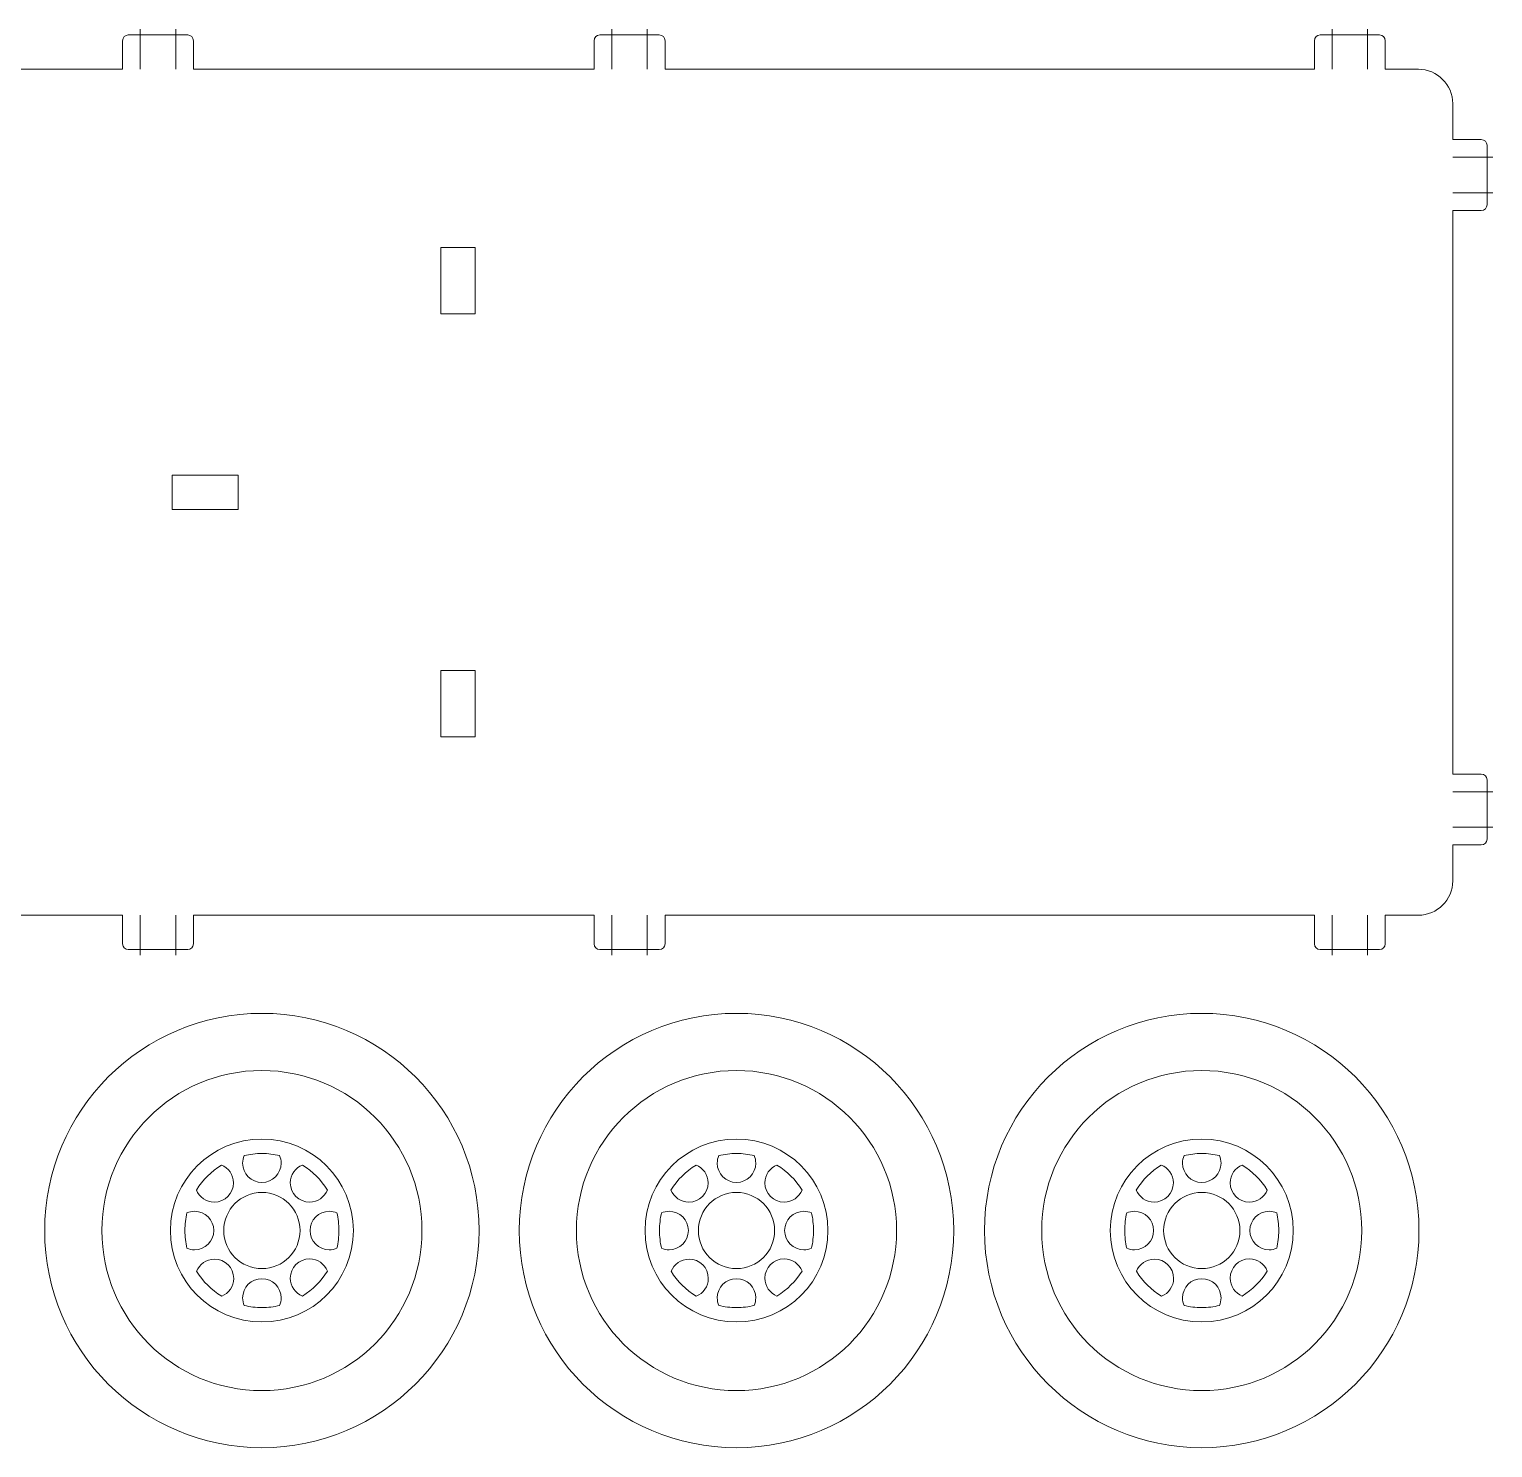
# Model space of a CAD drawing. Header units: centimetres. Extents: x -22.9 to 22.5, y -18.3 to 17.6.
# Drawn here: x 7.22 to 20.02, y 5.06 to 17.47 of the extents above; entities that cross this region are included whole.
import ezdxf

# ---------------------------------------------------------------- set-up
doc = ezdxf.new("R2010")
doc.units = ezdxf.units.CM
doc.header["$MEASUREMENT"] = 0
doc.layers.add('layer 1', color=7, linetype='Continuous')

msp = doc.modelspace()

# ---------------------------------------------------------------- linework, layer by layer
at = {"layer": 'layer 1', "color": 250, "lineweight": 9}
for points, knots in [([(18.45702, 9.71998), (18.45702, 9.71998), (12.77702, 9.71998), (12.77702, 9.71998), (12.77702, 9.71998), (12.77702, 9.71998), (12.77702, 9.46997), (12.77702, 9.46997), (12.77702, 9.46997), (12.77702, 9.44248), (12.75451, 9.41997), (12.72702, 9.41997), (12.72702, 9.41997), (12.72702, 9.41997), (12.20702, 9.41997), (12.20702, 9.41997), (12.20702, 9.41997), (12.17953, 9.41997), (12.15702, 9.44247), (12.15702, 9.46997), (12.15702, 9.46997), (12.15702, 9.46997), (12.15702, 9.71998), (12.15702, 9.71998), (12.15702, 9.71998), (12.15702, 9.71998), (8.65202, 9.71998), (8.65202, 9.71998), (8.65202, 9.71998), (8.65202, 9.71998), (8.65202, 9.46997), (8.65202, 9.46997), (8.65202, 9.46997), (8.65202, 9.44248), (8.62951, 9.41997), (8.60202, 9.41997), (8.60202, 9.41997), (8.60202, 9.41997), (8.08202, 9.41997), (8.08202, 9.41997), (8.08202, 9.41997), (8.05453, 9.41997), (8.03202, 9.44247), (8.03202, 9.46997), (8.03202, 9.46997), (8.03202, 9.46997), (8.03202, 9.71998), (8.03202, 9.71998), (8.03202, 9.71998), (8.03202, 9.71998), (2.86702, 9.71998), (2.86702, 9.71998), (2.86702, 9.71998), (2.70202, 9.71998), (2.56702, 9.85498), (2.56702, 10.01998), (2.56702, 10.01998), (2.56702, 10.01998), (2.56702, 10.33499), (2.56702, 10.33499), (2.56702, 10.33499), (2.56702, 10.33499), (2.31701, 10.33499), (2.31701, 10.33499), (2.31701, 10.33499), (2.28952, 10.33499), (2.26701, 10.35749), (2.26701, 10.38499), (2.26701, 10.38499), (2.26701, 10.38499), (2.26701, 10.90499), (2.26701, 10.90499), (2.26701, 10.90499), (2.26701, 10.93249), (2.28951, 10.95499), (2.31701, 10.95499), (2.31701, 10.95499), (2.31701, 10.95499), (2.56702, 10.95499), (2.56702, 10.95499), (2.56702, 10.95499), (2.56702, 10.95499), (2.56702, 15.88497), (2.56702, 15.88497), (2.56702, 15.88497), (2.56702, 15.88497), (2.31701, 15.88497), (2.31701, 15.88497), (2.31701, 15.88497), (2.28952, 15.88497), (2.26701, 15.90747), (2.26701, 15.93497), (2.26701, 15.93497), (2.26701, 15.93497), (2.26701, 16.45497), (2.26701, 16.45497), (2.26701, 16.45497), (2.26701, 16.48247), (2.28951, 16.50497), (2.31701, 16.50497), (2.31701, 16.50497), (2.31701, 16.50497), (2.56702, 16.50497), (2.56702, 16.50497), (2.56702, 16.50497), (2.56702, 16.50497), (2.56702, 16.81998), (2.56702, 16.81998), (2.56702, 16.81998), (2.56702, 16.98498), (2.70202, 17.11998), (2.86702, 17.11998), (2.86702, 17.11998), (2.86702, 17.11998), (8.03202, 17.11998), (8.03202, 17.11998), (8.03202, 17.11998), (8.03202, 17.11998), (8.03202, 17.36999), (8.03202, 17.36999), (8.03202, 17.36999), (8.03202, 17.39749), (8.05452, 17.41999), (8.08202, 17.41999), (8.08202, 17.41999), (8.08202, 17.41999), (8.60202, 17.41999), (8.60202, 17.41999), (8.60202, 17.41999), (8.62952, 17.41999), (8.65202, 17.39748), (8.65202, 17.36999), (8.65202, 17.36999), (8.65202, 17.36999), (8.65202, 17.11998), (8.65202, 17.11998), (8.65202, 17.11998), (8.65202, 17.11998), (12.15702, 17.11998), (12.15702, 17.11998), (12.15702, 17.11998), (12.15702, 17.11998), (12.15702, 17.36999), (12.15702, 17.36999), (12.15702, 17.36999), (12.15702, 17.39749), (12.17952, 17.41999), (12.20702, 17.41999), (12.20702, 17.41999), (12.20702, 17.41999), (12.72702, 17.41999), (12.72702, 17.41999), (12.72702, 17.41999), (12.75452, 17.41999), (12.77702, 17.39748), (12.77702, 17.36999), (12.77702, 17.36999), (12.77702, 17.36999), (12.77702, 17.11998), (12.77702, 17.11998), (12.77702, 17.11998), (12.77702, 17.11998), (18.45702, 17.11998), (18.45702, 17.11998), (18.45702, 17.11998), (18.45702, 17.11998), (18.45702, 17.36999), (18.45702, 17.36999), (18.45702, 17.36999), (18.45702, 17.39749), (18.47952, 17.41999), (18.50702, 17.41999), (18.50702, 17.41999), (18.50702, 17.41999), (19.02702, 17.41999), (19.02702, 17.41999), (19.02702, 17.41999), (19.05452, 17.41999), (19.07702, 17.39748), (19.07702, 17.36999), (19.07702, 17.36999), (19.07702, 17.36999), (19.07702, 17.11998), (19.07702, 17.11998), (19.07702, 17.11998), (19.07702, 17.11998), (19.36701, 17.11998), (19.36701, 17.11998), (19.36701, 17.11998), (19.53201, 17.11998), (19.66701, 16.98498), (19.66701, 16.81998), (19.66701, 16.81998), (19.66701, 16.81998), (19.66701, 16.50497), (19.66701, 16.50497), (19.66701, 16.50497), (19.66701, 16.50497), (19.91702, 16.50497), (19.91702, 16.50497), (19.91702, 16.50497), (19.94452, 16.50497), (19.96702, 16.48245), (19.96702, 16.45497), (19.96702, 16.45497), (19.96702, 16.45497), (19.96702, 15.93497), (19.96702, 15.93497), (19.96702, 15.93497), (19.96702, 15.90748), (19.94451, 15.88497), (19.91702, 15.88497), (19.91702, 15.88497), (19.91702, 15.88497), (19.66701, 15.88497), (19.66701, 15.88497), (19.66701, 15.88497), (19.66701, 15.88497), (19.66701, 10.95499), (19.66701, 10.95499), (19.66701, 10.95499), (19.66701, 10.95499), (19.91702, 10.95499), (19.91702, 10.95499), (19.91702, 10.95499), (19.94452, 10.95499), (19.96702, 10.93248), (19.96702, 10.90499), (19.96702, 10.90499), (19.96702, 10.90499), (19.96702, 10.38499), (19.96702, 10.38499), (19.96702, 10.38499), (19.96702, 10.3575), (19.94451, 10.33499), (19.91702, 10.33499), (19.91702, 10.33499), (19.91702, 10.33499), (19.66701, 10.33499), (19.66701, 10.33499), (19.66701, 10.33499), (19.66701, 10.33499), (19.66701, 10.01998), (19.66701, 10.01998), (19.66701, 10.01998), (19.66701, 9.85498), (19.53201, 9.71998), (19.36701, 9.71998), (19.36701, 9.71998), (19.36701, 9.71998), (19.07702, 9.71998), (19.07702, 9.71998), (19.07702, 9.71998), (19.07702, 9.71998), (19.07702, 9.46997), (19.07702, 9.46997), (19.07702, 9.46997), (19.07702, 9.44248), (19.05451, 9.41997), (19.02702, 9.41997), (19.02702, 9.41997), (19.02702, 9.41997), (18.50702, 9.41997), (18.50702, 9.41997), (18.50702, 9.41997), (18.47953, 9.41997), (18.45702, 9.44247), (18.45702, 9.46997), (18.45702, 9.46997), (18.45702, 9.46997), (18.45702, 9.71998), (18.45702, 9.71998)], [0, 0, 0, 0, 0.01449275, 0.01449275, 0.01449275, 0.01449275, 0.02898551, 0.02898551, 0.02898551, 0.02898551, 0.04347826, 0.04347826, 0.04347826, 0.04347826, 0.05797101, 0.05797101, 0.05797101, 0.05797101, 0.07246377, 0.07246377, 0.07246377, 0.07246377, 0.08695652, 0.08695652, 0.08695652, 0.08695652, 0.10144928, 0.10144928, 0.10144928, 0.10144928, 0.11594203, 0.11594203, 0.11594203, 0.11594203, 0.13043478, 0.13043478, 0.13043478, 0.13043478, 0.14492754, 0.14492754, 0.14492754, 0.14492754, 0.15942029, 0.15942029, 0.15942029, 0.15942029, 0.17391304, 0.17391304, 0.17391304, 0.17391304, 0.1884058, 0.1884058, 0.1884058, 0.1884058, 0.20289855, 0.20289855, 0.20289855, 0.20289855, 0.2173913, 0.2173913, 0.2173913, 0.2173913, 0.23188406, 0.23188406, 0.23188406, 0.23188406, 0.24637681, 0.24637681, 0.24637681, 0.24637681, 0.26086957, 0.26086957, 0.26086957, 0.26086957, 0.27536232, 0.27536232, 0.27536232, 0.27536232, 0.28985507, 0.28985507, 0.28985507, 0.28985507, 0.30434783, 0.30434783, 0.30434783, 0.30434783, 0.31884058, 0.31884058, 0.31884058, 0.31884058, 0.33333333, 0.33333333, 0.33333333, 0.33333333, 0.34782609, 0.34782609, 0.34782609, 0.34782609, 0.36231884, 0.36231884, 0.36231884, 0.36231884, 0.37681159, 0.37681159, 0.37681159, 0.37681159, 0.39130435, 0.39130435, 0.39130435, 0.39130435, 0.4057971, 0.4057971, 0.4057971, 0.4057971, 0.42028986, 0.42028986, 0.42028986, 0.42028986, 0.43478261, 0.43478261, 0.43478261, 0.43478261, 0.44927536, 0.44927536, 0.44927536, 0.44927536, 0.46376812, 0.46376812, 0.46376812, 0.46376812, 0.47826087, 0.47826087, 0.47826087, 0.47826087, 0.49275362, 0.49275362, 0.49275362, 0.49275362, 0.50724638, 0.50724638, 0.50724638, 0.50724638, 0.52173913, 0.52173913, 0.52173913, 0.52173913, 0.53623188, 0.53623188, 0.53623188, 0.53623188, 0.55072464, 0.55072464, 0.55072464, 0.55072464, 0.56521739, 0.56521739, 0.56521739, 0.56521739, 0.57971014, 0.57971014, 0.57971014, 0.57971014, 0.5942029, 0.5942029, 0.5942029, 0.5942029, 0.60869565, 0.60869565, 0.60869565, 0.60869565, 0.62318841, 0.62318841, 0.62318841, 0.62318841, 0.63768116, 0.63768116, 0.63768116, 0.63768116, 0.65217391, 0.65217391, 0.65217391, 0.65217391, 0.66666667, 0.66666667, 0.66666667, 0.66666667, 0.68115942, 0.68115942, 0.68115942, 0.68115942, 0.69565217, 0.69565217, 0.69565217, 0.69565217, 0.71014493, 0.71014493, 0.71014493, 0.71014493, 0.72463768, 0.72463768, 0.72463768, 0.72463768, 0.73913043, 0.73913043, 0.73913043, 0.73913043, 0.75362319, 0.75362319, 0.75362319, 0.75362319, 0.76811594, 0.76811594, 0.76811594, 0.76811594, 0.7826087, 0.7826087, 0.7826087, 0.7826087, 0.79710145, 0.79710145, 0.79710145, 0.79710145, 0.8115942, 0.8115942, 0.8115942, 0.8115942, 0.82608696, 0.82608696, 0.82608696, 0.82608696, 0.84057971, 0.84057971, 0.84057971, 0.84057971, 0.85507246, 0.85507246, 0.85507246, 0.85507246, 0.86956522, 0.86956522, 0.86956522, 0.86956522, 0.88405797, 0.88405797, 0.88405797, 0.88405797, 0.89855072, 0.89855072, 0.89855072, 0.89855072, 0.91304348, 0.91304348, 0.91304348, 0.91304348, 0.92753623, 0.92753623, 0.92753623, 0.92753623, 0.94202899, 0.94202899, 0.94202899, 0.94202899, 0.95652174, 0.95652174, 0.95652174, 0.95652174, 0.97101449, 0.97101449, 0.97101449, 0.97101449, 1, 1, 1, 1]), ([(10.81702, 14.97998), (10.81702, 14.97998), (10.81702, 15.55998), (10.81702, 15.55998), (10.81702, 15.55998), (10.81702, 15.55998), (11.11702, 15.55998), (11.11702, 15.55998), (11.11702, 15.55998), (11.11702, 15.55998), (11.11702, 14.97998), (11.11702, 14.97998), (11.11702, 14.97998), (11.11702, 14.97998), (10.81702, 14.97998), (10.81702, 14.97998)], [0, 0, 0, 0, 0.2, 0.2, 0.2, 0.2, 0.4, 0.4, 0.4, 0.4, 0.6, 0.6, 0.6, 0.6, 1, 1, 1, 1]), ([(8.46452, 13.56998), (8.46452, 13.56998), (9.04452, 13.56998), (9.04452, 13.56998), (9.04452, 13.56998), (9.04452, 13.56998), (9.04452, 13.26998), (9.04452, 13.26998), (9.04452, 13.26998), (9.04452, 13.26998), (8.46452, 13.26998), (8.46452, 13.26998), (8.46452, 13.26998), (8.46452, 13.26998), (8.46452, 13.56998), (8.46452, 13.56998)], [0, 0, 0, 0, 0.2, 0.2, 0.2, 0.2, 0.4, 0.4, 0.4, 0.4, 0.6, 0.6, 0.6, 0.6, 1, 1, 1, 1]), ([(10.81702, 11.27998), (10.81702, 11.27998), (10.81702, 11.85998), (10.81702, 11.85998), (10.81702, 11.85998), (10.81702, 11.85998), (11.11702, 11.85998), (11.11702, 11.85998), (11.11702, 11.85998), (11.11702, 11.85998), (11.11702, 11.27998), (11.11702, 11.27998), (11.11702, 11.27998), (11.11702, 11.27998), (10.81702, 11.27998), (10.81702, 11.27998)], [0, 0, 0, 0, 0.2, 0.2, 0.2, 0.2, 0.4, 0.4, 0.4, 0.4, 0.6, 0.6, 0.6, 0.6, 1, 1, 1, 1]), ([(7.35087, 6.96149), (7.35087, 8.01083), (8.20153, 8.86149), (9.25087, 8.86149), (9.25087, 8.86149), (10.30021, 8.86149), (11.15087, 8.01083), (11.15087, 6.96149), (11.15087, 6.96149), (11.15087, 5.91215), (10.30021, 5.06149), (9.25087, 5.06149), (9.25087, 5.06149), (8.20153, 5.06149), (7.35087, 5.91215), (7.35087, 6.96149)], [0, 0, 0, 0, 0.2, 0.2, 0.2, 0.2, 0.4, 0.4, 0.4, 0.4, 0.6, 0.6, 0.6, 0.6, 1, 1, 1, 1]), ([(11.50221, 6.96149), (11.50221, 8.01083), (12.35287, 8.86149), (13.40221, 8.86149), (13.40221, 8.86149), (14.45155, 8.86149), (15.30221, 8.01083), (15.30221, 6.96149), (15.30221, 6.96149), (15.30221, 5.91215), (14.45155, 5.06149), (13.40221, 5.06149), (13.40221, 5.06149), (12.35287, 5.06149), (11.50221, 5.91215), (11.50221, 6.96149)], [0, 0, 0, 0, 0.2, 0.2, 0.2, 0.2, 0.4, 0.4, 0.4, 0.4, 0.6, 0.6, 0.6, 0.6, 1, 1, 1, 1]), ([(15.57188, 6.96149), (15.57188, 8.01083), (16.42254, 8.86149), (17.47188, 8.86149), (17.47188, 8.86149), (18.52122, 8.86149), (19.37188, 8.01083), (19.37188, 6.96149), (19.37188, 6.96149), (19.37188, 5.91215), (18.52122, 5.06149), (17.47188, 5.06149), (17.47188, 5.06149), (16.42254, 5.06149), (15.57188, 5.91215), (15.57188, 6.96149)], [0, 0, 0, 0, 0.2, 0.2, 0.2, 0.2, 0.4, 0.4, 0.4, 0.4, 0.6, 0.6, 0.6, 0.6, 1, 1, 1, 1]), ([(7.85087, 6.96149), (7.85087, 6.18814), (8.47752, 5.56149), (9.25087, 5.56149), (9.25087, 5.56149), (10.02422, 5.56149), (10.65087, 6.18814), (10.65087, 6.96149), (10.65087, 6.96149), (10.65087, 7.73484), (10.02422, 8.36149), (9.25087, 8.36149), (9.25087, 8.36149), (8.47752, 8.36149), (7.85087, 7.73484), (7.85087, 6.96149)], [0, 0, 0, 0, 0.2, 0.2, 0.2, 0.2, 0.4, 0.4, 0.4, 0.4, 0.6, 0.6, 0.6, 0.6, 1, 1, 1, 1]), ([(12.00221, 6.96149), (12.00221, 6.18814), (12.62886, 5.56149), (13.40221, 5.56149), (13.40221, 5.56149), (14.17556, 5.56149), (14.80221, 6.18814), (14.80221, 6.96149), (14.80221, 6.96149), (14.80221, 7.73484), (14.17556, 8.36149), (13.40221, 8.36149), (13.40221, 8.36149), (12.62886, 8.36149), (12.00221, 7.73484), (12.00221, 6.96149)], [0, 0, 0, 0, 0.2, 0.2, 0.2, 0.2, 0.4, 0.4, 0.4, 0.4, 0.6, 0.6, 0.6, 0.6, 1, 1, 1, 1]), ([(16.07188, 6.96149), (16.07188, 6.18814), (16.69853, 5.56149), (17.47188, 5.56149), (17.47188, 5.56149), (18.24523, 5.56149), (18.87188, 6.18814), (18.87188, 6.96149), (18.87188, 6.96149), (18.87188, 7.73484), (18.24523, 8.36149), (17.47188, 8.36149), (17.47188, 8.36149), (16.69853, 8.36149), (16.07188, 7.73484), (16.07188, 6.96149)], [0, 0, 0, 0, 0.2, 0.2, 0.2, 0.2, 0.4, 0.4, 0.4, 0.4, 0.6, 0.6, 0.6, 0.6, 1, 1, 1, 1]), ([(8.45087, 6.96149), (8.45087, 7.40333), (8.80903, 7.76149), (9.25087, 7.76149), (9.25087, 7.76149), (9.69271, 7.76149), (10.05087, 7.40333), (10.05087, 6.96149), (10.05087, 6.96149), (10.05087, 6.51965), (9.69271, 6.16149), (9.25087, 6.16149), (9.25087, 6.16149), (8.80903, 6.16149), (8.45087, 6.51965), (8.45087, 6.96149)], [0, 0, 0, 0, 0.2, 0.2, 0.2, 0.2, 0.4, 0.4, 0.4, 0.4, 0.6, 0.6, 0.6, 0.6, 1, 1, 1, 1]), ([(12.60221, 6.96149), (12.60221, 7.40333), (12.96037, 7.76149), (13.40221, 7.76149), (13.40221, 7.76149), (13.84405, 7.76149), (14.20221, 7.40333), (14.20221, 6.96149), (14.20221, 6.96149), (14.20221, 6.51965), (13.84405, 6.16149), (13.40221, 6.16149), (13.40221, 6.16149), (12.96037, 6.16149), (12.60221, 6.51965), (12.60221, 6.96149)], [0, 0, 0, 0, 0.2, 0.2, 0.2, 0.2, 0.4, 0.4, 0.4, 0.4, 0.6, 0.6, 0.6, 0.6, 1, 1, 1, 1]), ([(16.67188, 6.96149), (16.67188, 7.40333), (17.03004, 7.76149), (17.47188, 7.76149), (17.47188, 7.76149), (17.91372, 7.76149), (18.27188, 7.40333), (18.27188, 6.96149), (18.27188, 6.96149), (18.27188, 6.51965), (17.91372, 6.16149), (17.47188, 6.16149), (17.47188, 6.16149), (17.03004, 6.16149), (16.67188, 6.51965), (16.67188, 6.96149)], [0, 0, 0, 0, 0.2, 0.2, 0.2, 0.2, 0.4, 0.4, 0.4, 0.4, 0.6, 0.6, 0.6, 0.6, 1, 1, 1, 1]), ([(9.40572, 7.61729), (9.41444, 7.59693), (9.4193, 7.57452), (9.4193, 7.55097), (9.4193, 7.55097), (9.4193, 7.45796), (9.34388, 7.38254), (9.25087, 7.38254), (9.25087, 7.38254), (9.15786, 7.38254), (9.08244, 7.45796), (9.08244, 7.55097), (9.08244, 7.55097), (9.08244, 7.57452), (9.0873, 7.59693), (9.09602, 7.61729), (9.09602, 7.61729), (9.14574, 7.62897), (9.19758, 7.63517), (9.25087, 7.63517), (9.25087, 7.63517), (9.30416, 7.63517), (9.356, 7.62897), (9.40572, 7.61729)], [0, 0, 0, 0, 0.14285714, 0.14285714, 0.14285714, 0.14285714, 0.28571429, 0.28571429, 0.28571429, 0.28571429, 0.42857143, 0.42857143, 0.42857143, 0.42857143, 0.57142857, 0.57142857, 0.57142857, 0.57142857, 0.71428571, 0.71428571, 0.71428571, 0.71428571, 1, 1, 1, 1]), ([(13.55706, 7.61729), (13.56578, 7.59693), (13.57064, 7.57452), (13.57064, 7.55097), (13.57064, 7.55097), (13.57064, 7.45796), (13.49522, 7.38254), (13.40221, 7.38254), (13.40221, 7.38254), (13.3092, 7.38254), (13.23378, 7.45796), (13.23378, 7.55097), (13.23378, 7.55097), (13.23378, 7.57452), (13.23864, 7.59693), (13.24736, 7.61729), (13.24736, 7.61729), (13.29708, 7.62897), (13.34892, 7.63517), (13.40221, 7.63517), (13.40221, 7.63517), (13.4555, 7.63517), (13.50734, 7.62897), (13.55706, 7.61729)], [0, 0, 0, 0, 0.14285714, 0.14285714, 0.14285714, 0.14285714, 0.28571429, 0.28571429, 0.28571429, 0.28571429, 0.42857143, 0.42857143, 0.42857143, 0.42857143, 0.57142857, 0.57142857, 0.57142857, 0.57142857, 0.71428571, 0.71428571, 0.71428571, 0.71428571, 1, 1, 1, 1]), ([(17.62673, 7.61729), (17.63545, 7.59693), (17.64031, 7.57452), (17.64031, 7.55097), (17.64031, 7.55097), (17.64031, 7.45796), (17.56489, 7.38254), (17.47188, 7.38254), (17.47188, 7.38254), (17.37887, 7.38254), (17.30345, 7.45796), (17.30345, 7.55097), (17.30345, 7.55097), (17.30345, 7.57452), (17.30831, 7.59693), (17.31703, 7.61729), (17.31703, 7.61729), (17.36675, 7.62897), (17.41859, 7.63517), (17.47188, 7.63517), (17.47188, 7.63517), (17.52517, 7.63517), (17.57701, 7.62897), (17.62673, 7.61729)], [0, 0, 0, 0, 0.14285714, 0.14285714, 0.14285714, 0.14285714, 0.28571429, 0.28571429, 0.28571429, 0.28571429, 0.42857143, 0.42857143, 0.42857143, 0.42857143, 0.57142857, 0.57142857, 0.57142857, 0.57142857, 0.71428571, 0.71428571, 0.71428571, 0.71428571, 1, 1, 1, 1]), ([(8.89674, 7.53469), (8.9587, 7.50982), (9.00247, 7.44918), (9.00247, 7.37832), (9.00247, 7.37832), (9.00247, 7.2853), (8.92707, 7.20989), (8.83406, 7.20989), (8.83406, 7.20989), (8.76318, 7.20989), (8.70254, 7.25366), (8.67767, 7.31565), (8.67767, 7.31565), (8.73271, 7.40453), (8.80784, 7.47965), (8.89674, 7.53469)], [0, 0, 0, 0, 0.2, 0.2, 0.2, 0.2, 0.4, 0.4, 0.4, 0.4, 0.6, 0.6, 0.6, 0.6, 1, 1, 1, 1]), ([(9.605, 7.53469), (9.54304, 7.50982), (9.49927, 7.44917), (9.49927, 7.37832), (9.49927, 7.37832), (9.49927, 7.2853), (9.57467, 7.20989), (9.6677, 7.20989), (9.6677, 7.20989), (9.73856, 7.20989), (9.7992, 7.25366), (9.82407, 7.31564), (9.82407, 7.31564), (9.76903, 7.40452), (9.6939, 7.47965), (9.605, 7.53469)], [0, 0, 0, 0, 0.2, 0.2, 0.2, 0.2, 0.4, 0.4, 0.4, 0.4, 0.6, 0.6, 0.6, 0.6, 1, 1, 1, 1]), ([(13.04808, 7.53469), (13.11004, 7.50982), (13.15381, 7.44918), (13.15381, 7.37832), (13.15381, 7.37832), (13.15381, 7.2853), (13.07841, 7.20989), (12.9854, 7.20989), (12.9854, 7.20989), (12.91452, 7.20989), (12.85388, 7.25366), (12.82901, 7.31565), (12.82901, 7.31565), (12.88405, 7.40453), (12.95918, 7.47965), (13.04808, 7.53469)], [0, 0, 0, 0, 0.2, 0.2, 0.2, 0.2, 0.4, 0.4, 0.4, 0.4, 0.6, 0.6, 0.6, 0.6, 1, 1, 1, 1]), ([(13.75634, 7.53469), (13.69438, 7.50982), (13.65061, 7.44917), (13.65061, 7.37832), (13.65061, 7.37832), (13.65061, 7.2853), (13.72601, 7.20989), (13.81904, 7.20989), (13.81904, 7.20989), (13.8899, 7.20989), (13.95054, 7.25366), (13.97541, 7.31564), (13.97541, 7.31564), (13.92037, 7.40452), (13.84524, 7.47965), (13.75634, 7.53469)], [0, 0, 0, 0, 0.2, 0.2, 0.2, 0.2, 0.4, 0.4, 0.4, 0.4, 0.6, 0.6, 0.6, 0.6, 1, 1, 1, 1]), ([(17.11775, 7.53469), (17.17971, 7.50982), (17.22348, 7.44918), (17.22348, 7.37832), (17.22348, 7.37832), (17.22348, 7.2853), (17.14808, 7.20989), (17.05507, 7.20989), (17.05507, 7.20989), (16.98419, 7.20989), (16.92355, 7.25366), (16.89868, 7.31565), (16.89868, 7.31565), (16.95372, 7.40453), (17.02885, 7.47965), (17.11775, 7.53469)], [0, 0, 0, 0, 0.2, 0.2, 0.2, 0.2, 0.4, 0.4, 0.4, 0.4, 0.6, 0.6, 0.6, 0.6, 1, 1, 1, 1]), ([(17.82601, 7.53469), (17.76405, 7.50982), (17.72028, 7.44917), (17.72028, 7.37832), (17.72028, 7.37832), (17.72028, 7.2853), (17.79568, 7.20989), (17.88871, 7.20989), (17.88871, 7.20989), (17.95957, 7.20989), (18.02021, 7.25366), (18.04508, 7.31564), (18.04508, 7.31564), (17.99004, 7.40452), (17.91491, 7.47965), (17.82601, 7.53469)], [0, 0, 0, 0, 0.2, 0.2, 0.2, 0.2, 0.4, 0.4, 0.4, 0.4, 0.6, 0.6, 0.6, 0.6, 1, 1, 1, 1]), ([(8.91754, 6.96149), (8.91754, 6.7774), (9.06678, 6.62816), (9.25087, 6.62816), (9.25087, 6.62816), (9.43496, 6.62816), (9.5842, 6.7774), (9.5842, 6.96149), (9.5842, 6.96149), (9.5842, 7.14558), (9.43496, 7.29482), (9.25087, 7.29482), (9.25087, 7.29482), (9.06678, 7.29482), (8.91754, 7.14558), (8.91754, 6.96149)], [0, 0, 0, 0, 0.2, 0.2, 0.2, 0.2, 0.4, 0.4, 0.4, 0.4, 0.6, 0.6, 0.6, 0.6, 1, 1, 1, 1]), ([(13.06888, 6.96149), (13.06888, 6.7774), (13.21812, 6.62816), (13.40221, 6.62816), (13.40221, 6.62816), (13.5863, 6.62816), (13.73554, 6.7774), (13.73554, 6.96149), (13.73554, 6.96149), (13.73554, 7.14558), (13.5863, 7.29482), (13.40221, 7.29482), (13.40221, 7.29482), (13.21812, 7.29482), (13.06888, 7.14558), (13.06888, 6.96149)], [0, 0, 0, 0, 0.2, 0.2, 0.2, 0.2, 0.4, 0.4, 0.4, 0.4, 0.6, 0.6, 0.6, 0.6, 1, 1, 1, 1]), ([(17.13855, 6.96149), (17.13855, 6.7774), (17.28779, 6.62816), (17.47188, 6.62816), (17.47188, 6.62816), (17.65597, 6.62816), (17.80521, 6.7774), (17.80521, 6.96149), (17.80521, 6.96149), (17.80521, 7.14558), (17.65597, 7.29482), (17.47188, 7.29482), (17.47188, 7.29482), (17.28779, 7.29482), (17.13855, 7.14558), (17.13855, 6.96149)], [0, 0, 0, 0, 0.2, 0.2, 0.2, 0.2, 0.4, 0.4, 0.4, 0.4, 0.6, 0.6, 0.6, 0.6, 1, 1, 1, 1]), ([(8.59507, 7.11636), (8.61542, 7.12508), (8.63784, 7.12992), (8.66139, 7.12992), (8.66139, 7.12992), (8.7544, 7.12992), (8.82982, 7.0545), (8.82982, 6.96149), (8.82982, 6.96149), (8.82982, 6.86848), (8.7544, 6.79306), (8.66139, 6.79306), (8.66139, 6.79306), (8.63784, 6.79306), (8.61542, 6.7979), (8.59507, 6.80662), (8.59507, 6.80662), (8.58338, 6.85633), (8.57719, 6.9082), (8.57719, 6.96149), (8.57719, 6.96149), (8.57719, 7.01478), (8.58338, 7.06664), (8.59507, 7.11636)], [0, 0, 0, 0, 0.14285714, 0.14285714, 0.14285714, 0.14285714, 0.28571429, 0.28571429, 0.28571429, 0.28571429, 0.42857143, 0.42857143, 0.42857143, 0.42857143, 0.57142857, 0.57142857, 0.57142857, 0.57142857, 0.71428571, 0.71428571, 0.71428571, 0.71428571, 1, 1, 1, 1]), ([(9.90667, 7.11634), (9.88631, 7.12506), (9.8639, 7.12992), (9.84035, 7.12992), (9.84035, 7.12992), (9.74732, 7.12992), (9.67192, 7.0545), (9.67192, 6.96149), (9.67192, 6.96149), (9.67192, 6.86848), (9.74732, 6.79306), (9.84035, 6.79306), (9.84035, 6.79306), (9.8639, 6.79306), (9.88631, 6.79792), (9.90667, 6.80664), (9.90667, 6.80664), (9.91835, 6.85636), (9.92455, 6.9082), (9.92455, 6.96149), (9.92455, 6.96149), (9.92455, 7.01478), (9.91835, 7.06662), (9.90667, 7.11634)], [0, 0, 0, 0, 0.14285714, 0.14285714, 0.14285714, 0.14285714, 0.28571429, 0.28571429, 0.28571429, 0.28571429, 0.42857143, 0.42857143, 0.42857143, 0.42857143, 0.57142857, 0.57142857, 0.57142857, 0.57142857, 0.71428571, 0.71428571, 0.71428571, 0.71428571, 1, 1, 1, 1]), ([(12.74641, 7.11636), (12.76676, 7.12508), (12.78918, 7.12992), (12.81273, 7.12992), (12.81273, 7.12992), (12.90574, 7.12992), (12.98116, 7.0545), (12.98116, 6.96149), (12.98116, 6.96149), (12.98116, 6.86848), (12.90574, 6.79306), (12.81273, 6.79306), (12.81273, 6.79306), (12.78918, 6.79306), (12.76676, 6.7979), (12.74641, 6.80662), (12.74641, 6.80662), (12.73472, 6.85633), (12.72853, 6.9082), (12.72853, 6.96149), (12.72853, 6.96149), (12.72853, 7.01478), (12.73472, 7.06664), (12.74641, 7.11636)], [0, 0, 0, 0, 0.14285714, 0.14285714, 0.14285714, 0.14285714, 0.28571429, 0.28571429, 0.28571429, 0.28571429, 0.42857143, 0.42857143, 0.42857143, 0.42857143, 0.57142857, 0.57142857, 0.57142857, 0.57142857, 0.71428571, 0.71428571, 0.71428571, 0.71428571, 1, 1, 1, 1]), ([(14.05801, 7.11634), (14.03765, 7.12506), (14.01524, 7.12992), (13.99169, 7.12992), (13.99169, 7.12992), (13.89866, 7.12992), (13.82326, 7.0545), (13.82326, 6.96149), (13.82326, 6.96149), (13.82326, 6.86848), (13.89866, 6.79306), (13.99169, 6.79306), (13.99169, 6.79306), (14.01524, 6.79306), (14.03765, 6.79792), (14.05801, 6.80664), (14.05801, 6.80664), (14.06969, 6.85636), (14.07589, 6.9082), (14.07589, 6.96149), (14.07589, 6.96149), (14.07589, 7.01478), (14.06969, 7.06662), (14.05801, 7.11634)], [0, 0, 0, 0, 0.14285714, 0.14285714, 0.14285714, 0.14285714, 0.28571429, 0.28571429, 0.28571429, 0.28571429, 0.42857143, 0.42857143, 0.42857143, 0.42857143, 0.57142857, 0.57142857, 0.57142857, 0.57142857, 0.71428571, 0.71428571, 0.71428571, 0.71428571, 1, 1, 1, 1]), ([(16.81608, 7.11636), (16.83643, 7.12508), (16.85885, 7.12992), (16.8824, 7.12992), (16.8824, 7.12992), (16.97541, 7.12992), (17.05083, 7.0545), (17.05083, 6.96149), (17.05083, 6.96149), (17.05083, 6.86848), (16.97541, 6.79306), (16.8824, 6.79306), (16.8824, 6.79306), (16.85885, 6.79306), (16.83643, 6.7979), (16.81608, 6.80662), (16.81608, 6.80662), (16.80439, 6.85633), (16.7982, 6.9082), (16.7982, 6.96149), (16.7982, 6.96149), (16.7982, 7.01478), (16.80439, 7.06664), (16.81608, 7.11636)], [0, 0, 0, 0, 0.14285714, 0.14285714, 0.14285714, 0.14285714, 0.28571429, 0.28571429, 0.28571429, 0.28571429, 0.42857143, 0.42857143, 0.42857143, 0.42857143, 0.57142857, 0.57142857, 0.57142857, 0.57142857, 0.71428571, 0.71428571, 0.71428571, 0.71428571, 1, 1, 1, 1]), ([(18.12768, 7.11634), (18.10732, 7.12506), (18.08491, 7.12992), (18.06136, 7.12992), (18.06136, 7.12992), (17.96833, 7.12992), (17.89293, 7.0545), (17.89293, 6.96149), (17.89293, 6.96149), (17.89293, 6.86848), (17.96833, 6.79306), (18.06136, 6.79306), (18.06136, 6.79306), (18.08491, 6.79306), (18.10732, 6.79792), (18.12768, 6.80664), (18.12768, 6.80664), (18.13936, 6.85636), (18.14556, 6.9082), (18.14556, 6.96149), (18.14556, 6.96149), (18.14556, 7.01478), (18.13936, 7.06662), (18.12768, 7.11634)], [0, 0, 0, 0, 0.14285714, 0.14285714, 0.14285714, 0.14285714, 0.28571429, 0.28571429, 0.28571429, 0.28571429, 0.42857143, 0.42857143, 0.42857143, 0.42857143, 0.57142857, 0.57142857, 0.57142857, 0.57142857, 0.71428571, 0.71428571, 0.71428571, 0.71428571, 1, 1, 1, 1]), ([(8.89931, 6.3867), (8.96091, 6.41174), (9.00436, 6.4722), (9.00436, 6.5428), (9.00436, 6.5428), (9.00436, 6.63581), (8.92896, 6.71121), (8.83594, 6.71121), (8.83594, 6.71121), (8.7648, 6.71121), (8.70396, 6.6671), (8.67928, 6.60476), (8.67928, 6.60476), (8.7347, 6.51614), (8.81016, 6.44134), (8.89931, 6.3867)], [0, 0, 0, 0, 0.2, 0.2, 0.2, 0.2, 0.4, 0.4, 0.4, 0.4, 0.6, 0.6, 0.6, 0.6, 1, 1, 1, 1]), ([(9.82407, 6.60736), (9.79922, 6.66932), (9.73856, 6.71309), (9.6677, 6.71309), (9.6677, 6.71309), (9.57467, 6.71309), (9.49927, 6.63769), (9.49927, 6.54468), (9.49927, 6.54468), (9.49927, 6.47381), (9.54304, 6.41316), (9.60503, 6.3883), (9.60503, 6.3883), (9.6939, 6.44333), (9.76903, 6.51846), (9.82407, 6.60736)], [0, 0, 0, 0, 0.2, 0.2, 0.2, 0.2, 0.4, 0.4, 0.4, 0.4, 0.6, 0.6, 0.6, 0.6, 1, 1, 1, 1]), ([(13.05065, 6.3867), (13.11225, 6.41174), (13.1557, 6.4722), (13.1557, 6.5428), (13.1557, 6.5428), (13.1557, 6.63581), (13.0803, 6.71121), (12.98728, 6.71121), (12.98728, 6.71121), (12.91614, 6.71121), (12.8553, 6.6671), (12.83062, 6.60476), (12.83062, 6.60476), (12.88604, 6.51614), (12.9615, 6.44134), (13.05065, 6.3867)], [0, 0, 0, 0, 0.2, 0.2, 0.2, 0.2, 0.4, 0.4, 0.4, 0.4, 0.6, 0.6, 0.6, 0.6, 1, 1, 1, 1]), ([(13.97541, 6.60736), (13.95056, 6.66932), (13.8899, 6.71309), (13.81904, 6.71309), (13.81904, 6.71309), (13.72601, 6.71309), (13.65061, 6.63769), (13.65061, 6.54468), (13.65061, 6.54468), (13.65061, 6.47381), (13.69438, 6.41316), (13.75637, 6.3883), (13.75637, 6.3883), (13.84524, 6.44333), (13.92037, 6.51846), (13.97541, 6.60736)], [0, 0, 0, 0, 0.2, 0.2, 0.2, 0.2, 0.4, 0.4, 0.4, 0.4, 0.6, 0.6, 0.6, 0.6, 1, 1, 1, 1]), ([(17.12032, 6.3867), (17.18192, 6.41174), (17.22537, 6.4722), (17.22537, 6.5428), (17.22537, 6.5428), (17.22537, 6.63581), (17.14997, 6.71121), (17.05695, 6.71121), (17.05695, 6.71121), (16.98581, 6.71121), (16.92497, 6.6671), (16.90029, 6.60476), (16.90029, 6.60476), (16.95571, 6.51614), (17.03117, 6.44134), (17.12032, 6.3867)], [0, 0, 0, 0, 0.2, 0.2, 0.2, 0.2, 0.4, 0.4, 0.4, 0.4, 0.6, 0.6, 0.6, 0.6, 1, 1, 1, 1]), ([(18.04508, 6.60736), (18.02023, 6.66932), (17.95957, 6.71309), (17.88871, 6.71309), (17.88871, 6.71309), (17.79568, 6.71309), (17.72028, 6.63769), (17.72028, 6.54468), (17.72028, 6.54468), (17.72028, 6.47381), (17.76405, 6.41316), (17.82604, 6.3883), (17.82604, 6.3883), (17.91491, 6.44333), (17.99004, 6.51846), (18.04508, 6.60736)], [0, 0, 0, 0, 0.2, 0.2, 0.2, 0.2, 0.4, 0.4, 0.4, 0.4, 0.6, 0.6, 0.6, 0.6, 1, 1, 1, 1]), ([(9.40572, 6.30569), (9.41444, 6.32605), (9.4193, 6.34846), (9.4193, 6.37201), (9.4193, 6.37201), (9.4193, 6.46502), (9.34388, 6.54044), (9.25087, 6.54044), (9.25087, 6.54044), (9.15786, 6.54044), (9.08244, 6.46502), (9.08244, 6.37201), (9.08244, 6.37201), (9.08244, 6.34846), (9.0873, 6.32605), (9.09602, 6.30569), (9.09602, 6.30569), (9.14574, 6.29401), (9.19758, 6.28781), (9.25087, 6.28781), (9.25087, 6.28781), (9.30416, 6.28781), (9.35602, 6.294), (9.40572, 6.30569)], [0, 0, 0, 0, 0.14285714, 0.14285714, 0.14285714, 0.14285714, 0.28571429, 0.28571429, 0.28571429, 0.28571429, 0.42857143, 0.42857143, 0.42857143, 0.42857143, 0.57142857, 0.57142857, 0.57142857, 0.57142857, 0.71428571, 0.71428571, 0.71428571, 0.71428571, 1, 1, 1, 1]), ([(13.55706, 6.30569), (13.56578, 6.32605), (13.57064, 6.34846), (13.57064, 6.37201), (13.57064, 6.37201), (13.57064, 6.46502), (13.49522, 6.54044), (13.40221, 6.54044), (13.40221, 6.54044), (13.3092, 6.54044), (13.23378, 6.46502), (13.23378, 6.37201), (13.23378, 6.37201), (13.23378, 6.34846), (13.23864, 6.32605), (13.24736, 6.30569), (13.24736, 6.30569), (13.29708, 6.29401), (13.34892, 6.28781), (13.40221, 6.28781), (13.40221, 6.28781), (13.4555, 6.28781), (13.50736, 6.294), (13.55706, 6.30569)], [0, 0, 0, 0, 0.14285714, 0.14285714, 0.14285714, 0.14285714, 0.28571429, 0.28571429, 0.28571429, 0.28571429, 0.42857143, 0.42857143, 0.42857143, 0.42857143, 0.57142857, 0.57142857, 0.57142857, 0.57142857, 0.71428571, 0.71428571, 0.71428571, 0.71428571, 1, 1, 1, 1]), ([(17.62673, 6.30569), (17.63545, 6.32605), (17.64031, 6.34846), (17.64031, 6.37201), (17.64031, 6.37201), (17.64031, 6.46502), (17.56489, 6.54044), (17.47188, 6.54044), (17.47188, 6.54044), (17.37887, 6.54044), (17.30345, 6.46502), (17.30345, 6.37201), (17.30345, 6.37201), (17.30345, 6.34846), (17.30831, 6.32605), (17.31703, 6.30569), (17.31703, 6.30569), (17.36675, 6.29401), (17.41859, 6.28781), (17.47188, 6.28781), (17.47188, 6.28781), (17.52517, 6.28781), (17.57703, 6.294), (17.62673, 6.30569)], [0, 0, 0, 0, 0.14285714, 0.14285714, 0.14285714, 0.14285714, 0.28571429, 0.28571429, 0.28571429, 0.28571429, 0.42857143, 0.42857143, 0.42857143, 0.42857143, 0.57142857, 0.57142857, 0.57142857, 0.57142857, 0.71428571, 0.71428571, 0.71428571, 0.71428571, 1, 1, 1, 1])]:
    msp.add_open_spline(points, degree=3, knots=knots, dxfattribs=at)
for points in [[(8.18702, 17.46998), (8.18702, 17.46998), (8.18702, 17.11998), (8.18702, 17.11998)], [(8.49702, 17.46998), (8.49702, 17.46998), (8.49702, 17.11998), (8.49702, 17.11998)], [(12.31202, 17.46998), (12.31202, 17.46998), (12.31202, 17.11998), (12.31202, 17.11998)], [(12.62202, 17.46998), (12.62202, 17.46998), (12.62202, 17.11998), (12.62202, 17.11998)], [(18.61202, 17.46998), (18.61202, 17.46998), (18.61202, 17.11998), (18.61202, 17.11998)], [(18.92202, 17.46998), (18.92202, 17.46998), (18.92202, 17.11998), (18.92202, 17.11998)], [(20.01701, 16.34997), (20.01701, 16.34997), (19.66701, 16.34997), (19.66701, 16.34997)], [(20.01701, 16.03997), (20.01701, 16.03997), (19.66701, 16.03997), (19.66701, 16.03997)], [(20.01701, 10.79999), (20.01701, 10.79999), (19.66701, 10.79999), (19.66701, 10.79999)], [(20.01701, 10.48999), (20.01701, 10.48999), (19.66701, 10.48999), (19.66701, 10.48999)], [(8.18702, 9.71998), (8.18702, 9.71998), (8.18702, 9.36998), (8.18702, 9.36998)], [(8.49702, 9.71998), (8.49702, 9.71998), (8.49702, 9.36998), (8.49702, 9.36998)], [(12.31202, 9.71998), (12.31202, 9.71998), (12.31202, 9.36998), (12.31202, 9.36998)], [(12.62202, 9.71998), (12.62202, 9.71998), (12.62202, 9.36998), (12.62202, 9.36998)], [(18.61202, 9.71998), (18.61202, 9.71998), (18.61202, 9.36998), (18.61202, 9.36998)], [(18.92202, 9.71998), (18.92202, 9.71998), (18.92202, 9.36998), (18.92202, 9.36998)]]:
    msp.add_open_spline(points, degree=3, dxfattribs=at)

doc.saveas('drawing.dxf')
